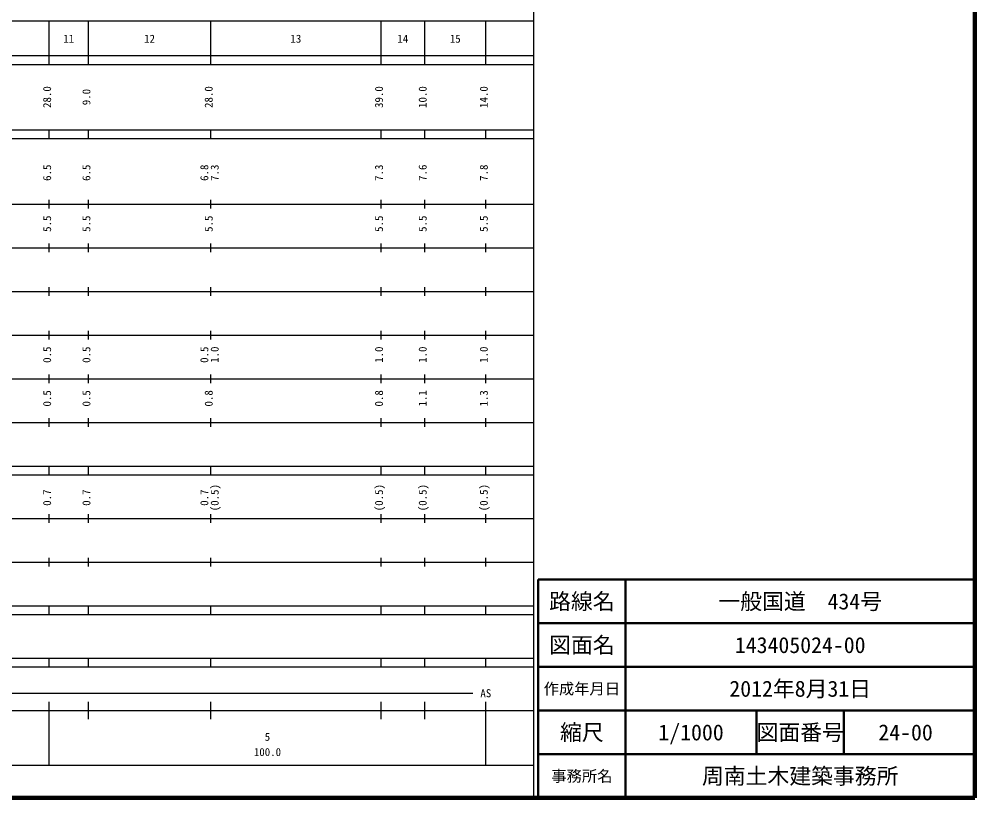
# Model space of a CAD drawing. Units: millimetres on the paper, enlarged 1000 times. Extents: x 40000 to 680000, y 20000 to 380000.
# Drawn here: x 461127 to 680000, y 20000 to 198357 of the extents above; entities that cross this region are included whole.
import ezdxf
from ezdxf.enums import TextEntityAlignment as Align

# ---------------------------------------------------------------- set-up
doc = ezdxf.new("R2010")
doc.units = ezdxf.units.MM
doc.header["$LTSCALE"] = 1000
for name, color, linetype, lineweight in [('M-TTL', 2, 'Continuous', 140), ('M-TTL-BAND', 7, 'Continuous', 25), ('M-TTL-FRAM', 2, 'Continuous', 50), ('M-TTL-LINE', 7, 'Continuous', 50)]:
    doc.layers.add(name, color=color, linetype=linetype, lineweight=lineweight)
doc.layers.add('M-TTL-TXT', color=7, linetype='Continuous')
doc.styles.add('ＭＳ ゴシック', font='')
doc.styles.get('ＭＳ ゴシック').set_extended_font_data('MS Gothic')

msp = doc.modelspace()

# ---------------------------------------------------------------- linework, layer by layer
at = {"layer": 'M-TTL'}
for p, q in [((680000, 20000), (680000, 380000)), ((40000, 20000), (680000, 20000))]:
    msp.add_line(p, q, dxfattribs=at)
at = {"layer": 'M-TTL-BAND'}
for p, q in [((579000, 20000), (579000, 370000)), ((68000, 198000), (579000, 198000)), ((468000, 188000), (468000, 198000)), ((477000, 188000), (477000, 198000)), ((505000, 188000), (505000, 198000)), ((544000, 188000), (544000, 198000)), ((554000, 188000), (554000, 198000)), ((568000, 188000), (568000, 198000)), ((40000, 190000), (579000, 190000)), ((40000, 188000), (579000, 188000)), ((40000, 173000), (579000, 173000)), ((468000, 171000), (468000, 173000)), ((477000, 171000), (477000, 173000)), ((505000, 171000), (505000, 173000)), ((544000, 171000), (544000, 173000)), ((554000, 171000), (554000, 173000)), ((568000, 171000), (568000, 173000)), ((40000, 171000), (579000, 171000)), ((40000, 156000), (579000, 156000)), ((468000, 155000), (468000, 157000)), ((477000, 155000), (477000, 157000)), ((505000, 155000), (505000, 157000)), ((544000, 155000), (544000, 157000)), ((554000, 155000), (554000, 157000)), ((568000, 155000), (568000, 157000)), ((468000, 145000), (468000, 147000)), ((477000, 145000), (477000, 147000)), ((505000, 145000), (505000, 147000)), ((544000, 145000), (544000, 147000)), ((554000, 145000), (554000, 147000)), ((568000, 145000), (568000, 147000)), ((46000, 146000), (579000, 146000)), ((52000, 136000), (579000, 136000)), ((468000, 135000), (468000, 137000)), ((477000, 135000), (477000, 137000)), ((505000, 135000), (505000, 137000)), ((544000, 135000), (544000, 137000)), ((554000, 135000), (554000, 137000)), ((568000, 135000), (568000, 137000)), ((468000, 125000), (468000, 127000)), ((477000, 125000), (477000, 127000)), ((505000, 125000), (505000, 127000)), ((544000, 125000), (544000, 127000)), ((554000, 125000), (554000, 127000)), ((568000, 125000), (568000, 127000)), ((46000, 126000), (579000, 126000)), ((468000, 115000), (468000, 117000)), ((477000, 115000), (477000, 117000)), ((505000, 115000), (505000, 117000)), ((544000, 115000), (544000, 117000)), ((554000, 115000), (554000, 117000)), ((568000, 115000), (568000, 117000)), ((52000, 116000), (579000, 116000)), ((46000, 106000), (579000, 106000)), ((468000, 105000), (468000, 107000)), ((477000, 105000), (477000, 107000)), ((505000, 105000), (505000, 107000)), ((544000, 105000), (544000, 107000)), ((554000, 105000), (554000, 107000)), ((568000, 105000), (568000, 107000)), ((40000, 96000), (579000, 96000)), ((468000, 94000), (468000, 96000)), ((477000, 94000), (477000, 96000)), ((505000, 94000), (505000, 96000)), ((544000, 94000), (544000, 96000)), ((554000, 94000), (554000, 96000)), ((568000, 94000), (568000, 96000)), ((40000, 94000), (579000, 94000)), ((49000, 84000), (579000, 84000)), ((468000, 83000), (468000, 85000)), ((477000, 83000), (477000, 85000)), ((505000, 83000), (505000, 85000)), ((544000, 83000), (544000, 85000)), ((554000, 83000), (554000, 85000)), ((568000, 83000), (568000, 85000)), ((468000, 73000), (468000, 75000)), ((477000, 73000), (477000, 75000)), ((505000, 73000), (505000, 75000)), ((544000, 73000), (544000, 75000)), ((554000, 73000), (554000, 75000)), ((568000, 73000), (568000, 75000)), ((40000, 74000), (579000, 74000)), ((40000, 64000), (579000, 64000)), ((468000, 62000), (468000, 64000)), ((477000, 62000), (477000, 64000)), ((505000, 62000), (505000, 64000)), ((544000, 62000), (544000, 64000)), ((554000, 62000), (554000, 64000)), ((568000, 62000), (568000, 64000)), ((40000, 62000), (579000, 62000)), ((40000, 52000), (579000, 52000)), ((468000, 50000), (468000, 52000)), ((477000, 50000), (477000, 52000)), ((505000, 50000), (505000, 52000)), ((544000, 50000), (544000, 52000)), ((554000, 50000), (554000, 52000)), ((568000, 50000), (568000, 52000)), ((40000, 50000), (579000, 50000)), ((71000, 44000), (565000, 44000)), ((468000, 27500), (468000, 42000)), ((477000, 38000), (477000, 42000)), ((505000, 38000), (505000, 42000)), ((544000, 38000), (544000, 42000)), ((554000, 38000), (554000, 42000)), ((568000, 27500), (568000, 42000)), ((40000, 40000), (579000, 40000)), ((68000, 27500), (579000, 27500))]:
    msp.add_line(p, q, dxfattribs=at)
at = {"layer": 'M-TTL-FRAM'}
for p, q in [((680000, 70000), (580000, 70000)), ((580000, 70000), (580000, 20000))]:
    msp.add_line(p, q, dxfattribs=at)
at = {"layer": 'M-TTL-LINE'}
for p, q in [((600000, 70000), (600000, 20000)), ((680000, 60000), (580000, 60000)), ((680000, 50000), (580000, 50000)), ((680000, 40000), (580000, 40000)), ((630000, 40000), (630000, 30000)), ((650000, 40000), (650000, 30000)), ((680000, 30000), (580000, 30000))]:
    msp.add_line(p, q, dxfattribs=at)

# ---------------------------------------------------------------- texts
at = {"layer": 'M-TTL-BAND', "style": 'ＭＳ ゴシック'}
for s, p in [('11', (472500, 192405)), ('12', (491000, 192405)), ('13', (524500, 192405)), ('14', (549000, 192405)), ('15', (561000, 192405)), ('AS', (568000, 42500)), ('5', (518000, 32523)), ('100.0', (518000, 29033))]:
    msp.add_text(s, height=1833, dxfattribs=at).set_placement(p, align=Align.BOTTOM_CENTER)
for s, p in [('28.0', (469000, 180500)), ('9.0', (478000, 180500)), ('28.0', (506000, 180500)), ('39.0', (545000, 180500)), ('10.0', (555000, 180500)), ('14.0', (569000, 180500)), ('6.5', (469000, 163174)), ('6.5', (478000, 163174)), ('6.8', (505000, 163174)), ('7.3', (507370, 163174)), ('7.3', (545000, 163174)), ('7.6', (555000, 163174)), ('7.8', (569000, 163174)), ('5.5', (469000, 151500)), ('5.5', (478000, 151500)), ('5.5', (506000, 151500)), ('5.5', (545000, 151500)), ('5.5', (555000, 151500)), ('5.5', (569000, 151500)), ('0.5', (469000, 121500)), ('0.5', (478000, 121500)), ('0.5', (505000, 121500)), ('1.0', (507370, 121500)), ('1.0', (545000, 121500)), ('1.0', (555000, 121500)), ('1.0', (569000, 121500)), ('0.5', (469000, 111500)), ('0.5', (478000, 111500)), ('0.8', (506000, 111500)), ('0.8', (545000, 111500)), ('1.1', (555000, 111500)), ('1.3', (569000, 111500)), ('0.7', (469000, 88764)), ('0.7', (478000, 88764)), ('0.7', (505000, 88764)), ('(0.5)', (507370, 88764)), ('(0.5)', (545000, 88764)), ('(0.5)', (555000, 88764)), ('(0.5)', (569000, 88764))]:
    msp.add_text(s, height=1833, rotation=90, dxfattribs=at).set_placement(p, align=Align.BOTTOM_CENTER)
at = {"layer": 'M-TTL-TXT', "style": 'ＭＳ ゴシック'}
for s, height, p in [('路線名', 3666, (590000, 65000)), ('路線名', 3666, (590000, 65000)), ('一般国道\u3000434号', 3666, (640000, 65000)), ('図面名', 3666, (590000, 55000)), ('図面名', 3666, (590000, 55000)), ('143405024-00', 3666, (640000, 55000)), ('作成年月日', 2566, (590000, 45000)), ('作成年月日', 2566, (590000, 45000)), ('2012年8月31日', 3666, (640000, 45000)), ('縮尺', 3666, (590000, 35000)), ('縮尺', 3666, (590000, 35000)), ('図面番号', 3666, (640000, 35000)), ('図面番号', 3666, (640000, 35000)), ('1/1000', 3666, (615000, 35000)), ('24-00', 3666, (664125, 35000)), ('事務所名', 2566, (590000, 25000)), ('事務所名', 2566, (590000, 25000)), ('周南土木建築事務所', 3666, (640000, 25000))]:
    msp.add_text(s, height=height, dxfattribs=at).set_placement(p, align=Align.MIDDLE_CENTER)

doc.saveas('drawing.dxf')
